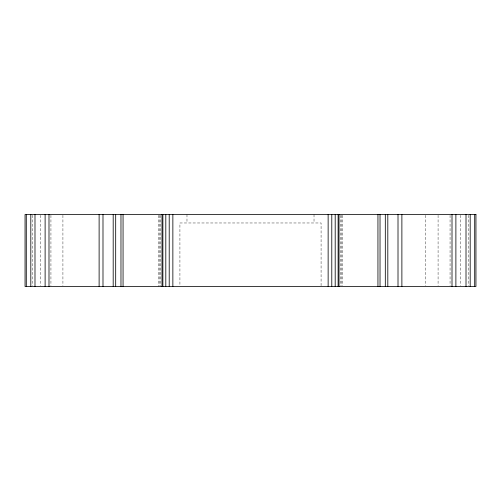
<?xml version="1.0" encoding="UTF-8"?>
<svg xmlns="http://www.w3.org/2000/svg" width="501" height="501" viewBox="0 0 501 501"><rect width="100%" height="100%" fill="white"/><g stroke="black" fill="none" stroke-linecap="round" stroke-linejoin="round"><path stroke-width="0.38" stroke-dasharray="2.5 1.88" d="M468.585 215.286L468.585 285.714M460.463 215.286L460.463 285.714M450.061 215.286L450.061 285.714M438.081 215.286L438.081 285.714M425.343 215.286L425.343 285.714M342.252 215.286L342.252 285.714M341.77 215.286L341.77 285.714M340.361 215.286L340.361 285.714M321.078 285.72L321.078 222.976L179.922 222.976L179.922 285.72M314.021 214.503L314.021 222.976M186.979 214.503L186.979 222.976M160.639 215.286L160.639 286.497M159.23 215.286L159.23 285.714M158.748 215.286L158.748 286.497M62.919 215.286L62.919 285.714M50.939 215.286L50.939 285.714M40.537 215.286L40.537 285.714M32.415 215.286L32.415 285.714"/><path stroke-width="0.75" d="M474.697 214.503L474.697 286.497M470.188 214.503L470.188 286.497M466.011 214.503L466.011 286.497M455.885 214.503L455.885 286.497M452.008 214.503L452.008 286.497M401.883 214.503L401.883 286.497M398.007 214.503L398.007 286.497M387.812 214.503L387.812 286.497M385.313 214.503L385.313 286.497M380.027 214.503L380.027 286.497M377.942 214.503L377.942 286.497M339.008 214.503L339.008 286.497M338.119 214.503L338.119 286.497M335.194 214.503L335.194 286.497M331.787 214.503L331.787 286.497M328.136 214.503L328.136 286.497M172.864 214.503L172.864 286.497M169.213 214.503L169.213 286.497M165.806 214.503L165.806 286.497M162.881 214.503L162.881 286.497M161.992 214.503L161.992 286.497M123.058 214.503L123.058 286.497M120.973 214.503L120.973 286.497M115.687 214.503L115.687 286.497M113.188 214.503L113.188 286.497M102.993 214.503L102.993 286.497M99.117 214.503L99.117 286.497M48.992 214.503L48.992 286.497M45.115 214.503L45.115 286.497M34.989 214.503L34.989 286.497M30.811 214.503L30.811 286.497M26.302 214.503L26.302 286.497M475.95 214.503L25.05 214.503L25.05 286.497L475.95 286.497L475.95 214.503"/></g></svg>
